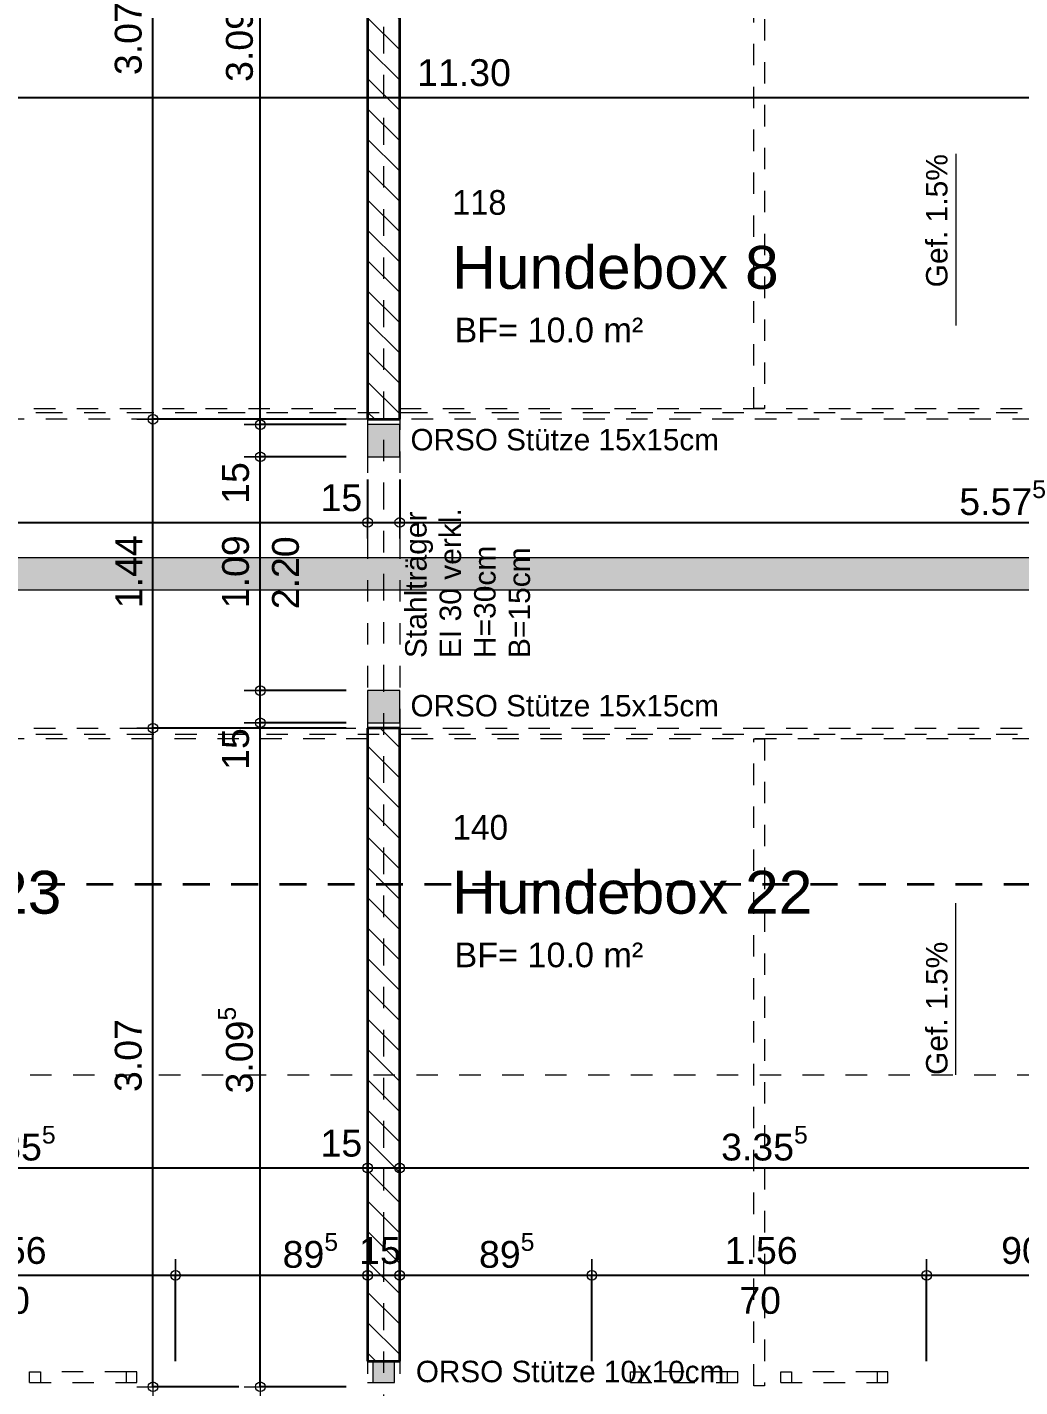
# Model space of a CAD drawing. Header units: metres. Extents: x -117 to -12, y 122 to 163.
# Drawn here: x -56.08 to -51.46, y 135.8 to 142.14 of the extents above; entities that cross this region are included whole.
import ezdxf

# ---------------------------------------------------------------- set-up
doc = ezdxf.new("R2010")
doc.units = ezdxf.units.M
doc.header["$PDMODE"] = 65
for name, pattern in [('AUSGEZOGEN', [0]), ('GETRENNT2_S10', [0.255, 0.125, -0.065, 0, -0.065]), ('PHANTOM2_S8', [0.13, 0.05, -0.04, 0, -0.04]), ('STRICHLINIE_S4', [0.165, 0.125, -0.04]), ('VERDECKT2_S2', [0.09, 0.05, -0.04])]:
    doc.linetypes.add(name, pattern=pattern)
for name, color, linetype, lineweight in [('XR$1$Bauachsen_grob', 7, 'GETRENNT2_S10', 13), ('XR$1$Bauherr', 203, 'VERDECKT2_S2', 13), ('XR$1$Fuellflaeche', 7, 'AUSGEZOGEN', 13), ('XR$1$Hilfskonstruktion', 5, 'VERDECKT2_S2', 13), ('XR$1$Raumbezeichnung', 7, 'AUSGEZOGEN', 18), ('XR$1$Sanitaer_Allgemein_HK', 5, 'VERDECKT2_S2', 25), ('XR$1$Schnittbegrenzung', 7, 'AUSGEZOGEN', 13), ('XR$1$Sekundaetragwerk', 7, 'AUSGEZOGEN', 25), ('XR$1$Stahlstuetze', 7, 'AUSGEZOGEN', 25), ('XR$1$Text_Werkplan_Ausfuehrung', 7, 'AUSGEZOGEN', 25), ('XR$1$Wand_Mauerwerk_nicht_tragend', 7, 'AUSGEZOGEN', 35), ('XR$1$Werkplan-_Ausfuehrungsmasse', 7, 'AUSGEZOGEN', 13)]:
    doc.layers.add(name, color=color, linetype=linetype, lineweight=lineweight)
doc.styles.add('ARIAL', font='ARIAL.TTF')
doc.dimstyles.new('_DIMSTYLE_10', dxfattribs={"dimtxt": 0.125, "dimasz": 0.15, "dimexe": 0, "dimexo": 0, "dimgap": 0.0625, "dimtad": 2, "dimdec": 1, "dimlfac": 100, "dimrnd": 0.5, "dimzin": 4, "dimdsep": 46, "dimtxsty": 'ARIAL', "dimblk1": 'ALL_ML_KREIS', "dimblk2": 'ALL_ML_KREIS', "dimsah": 1, "dimcen": 0, "dimclrd": 256, "dimclre": 256, "dimclrt": 256, "dimadec": 0, "dimazin": 0, "dimtfac": 1, "dimtdec": 0, "dimtix": 1, "dimtmove": 2, "dimatfit": 3, "dimfxl": 0, "dimtvp": 1.2, "dimtzin": 0, "dimlwd": 0, "dimlwe": -1, "dimarcsym": 0})
doc.dimstyles.new('_DIMSTYLE_11', dxfattribs={"dimtxt": 0.125, "dimasz": 0.15, "dimexe": 0, "dimexo": 0, "dimgap": 0.0625, "dimtad": 2, "dimdec": 3, "dimrnd": 0.005, "dimzin": 4, "dimdsep": 46, "dimtxsty": 'ARIAL', "dimblk1": 'ALL_ML_KREIS', "dimblk2": 'ALL_ML_KREIS', "dimsah": 1, "dimcen": 0, "dimclrd": 256, "dimclre": 256, "dimclrt": 256, "dimadec": 0, "dimazin": 0, "dimtfac": 1, "dimtdec": 0, "dimtix": 1, "dimtmove": 2, "dimatfit": 3, "dimfxl": 0, "dimtzin": 0, "dimlwd": 0, "dimlwe": -1, "dimarcsym": 0})
doc.dimstyles.new('_DIMSTYLE_12', dxfattribs={"dimtxt": 0.125, "dimasz": 0.15, "dimexe": 0, "dimexo": 0, "dimgap": 0.0625, "dimtad": 2, "dimrnd": 0.005, "dimzin": 4, "dimdsep": 46, "dimtxsty": 'ARIAL', "dimblk1": 'ALL_ML_KREIS', "dimblk2": 'ALL_ML_KREIS', "dimsah": 1, "dimcen": 0, "dimclrd": 256, "dimclre": 256, "dimclrt": 256, "dimadec": 0, "dimazin": 0, "dimtfac": 1, "dimtdec": 0, "dimtix": 1, "dimtmove": 2, "dimatfit": 3, "dimfxl": 0, "dimtzin": 0, "dimlwd": 0, "dimlwe": -1, "dimarcsym": 0})
doc.dimstyles.new('_DIMSTYLE_14', dxfattribs={"dimtxt": 0.125, "dimasz": 0.15, "dimexe": 0, "dimexo": 0, "dimgap": 0.0625, "dimtad": 2, "dimdec": 1, "dimlfac": 100, "dimrnd": 0.5, "dimzin": 4, "dimdsep": 46, "dimtxsty": 'ARIAL', "dimblk1": 'ALL_ML_KREIS', "dimblk2": 'ALL_ML_KREIS', "dimsah": 1, "dimcen": 0, "dimclrd": 256, "dimclre": 256, "dimclrt": 256, "dimadec": 0, "dimazin": 0, "dimtfac": 1, "dimtdec": 0, "dimtix": 1, "dimtmove": 2, "dimatfit": 3, "dimfxl": 0, "dimtzin": 0, "dimlwd": 0, "dimlwe": -1, "dimarcsym": 0})
pattern_1 = [(135, (0, 0), (-0.14142136, -0.14142136), []), (135, (-0.07071, -0.07071), (-0.14142136, -0.14142136), [])]

# ---------------------------------------------------------------- blocks, each defined once
blk = doc.blocks.new('COMPLEXOBJECT_11')
at = {"layer": 'XR$1$Bauherr'}
for p, q in [((-56.0731, 135.818), (-56.0731, 135.868)), ((-56.0731, 135.868), (-56.0231, 135.868)), ((-56.0731, 135.818), (-55.5731, 135.818)), ((-56.0231, 135.868), (-56.0231, 135.818)), ((-55.6231, 135.868), (-56.0231, 135.868)), ((-55.5731, 135.868), (-55.6231, 135.868)), ((-55.6231, 135.868), (-55.6231, 135.818)), ((-55.5731, 135.818), (-55.5731, 135.868)), ((-53.2731, 135.818), (-53.2731, 135.868)), ((-53.2731, 135.868), (-53.2231, 135.868)), ((-53.2731, 135.818), (-52.7731, 135.818)), ((-53.2231, 135.868), (-53.2231, 135.818)), ((-52.8231, 135.868), (-53.2231, 135.868)), ((-52.7731, 135.868), (-52.8231, 135.868)), ((-52.8231, 135.868), (-52.8231, 135.818)), ((-52.7731, 135.818), (-52.7731, 135.868)), ((-52.5731, 135.818), (-52.5731, 135.868)), ((-52.5731, 135.868), (-52.5231, 135.868)), ((-52.5731, 135.818), (-52.0731, 135.818)), ((-52.5231, 135.868), (-52.5231, 135.818)), ((-52.1231, 135.868), (-52.5231, 135.868)), ((-52.0731, 135.868), (-52.1231, 135.868)), ((-52.1231, 135.868), (-52.1231, 135.818)), ((-52.0731, 135.818), (-52.0731, 135.868))]:
    blk.add_line(p, q, dxfattribs=at)
blk = doc.blocks.new('ALL_ML_KREIS')
at = {"color": 0, "linetype": 'ByBlock', "lineweight": -2}
for p, q in [((0, -0.5), (0, 0.5)), ((-1, 0), (0.5, 0))]:
    blk.add_line(p, q, dxfattribs=at)
blk.add_circle((0, 0), 0.15, dxfattribs=at)
blk = doc.blocks.new('*D183')
at = {"layer": 'DEFPOINTS'}
for p in [(-60.0731, 141.808), (-60.0731, 140.078), (-48.7731, 140.078)]:
    blk.add_point(p, dxfattribs=at)
at = {"layer": 'XR$1$Werkplan-_Ausfuehrungsmasse', "lineweight": -2}
for p, q in [((-60.0731, 141.808), (-60.0731, 141.808)), ((-60.0731, 141.808), (-48.7731, 141.808)), ((-48.7731, 141.808), (-48.7731, 141.808))]:
    blk.add_line(p, q, dxfattribs=at)
at = {"layer": 'XR$1$Werkplan-_Ausfuehrungsmasse', "xscale": 0.15, "yscale": 0.15, "zscale": 0.15, "rotation": 180}
blk.add_blockref('ALL_ML_KREIS', (-60.0731, 141.808), dxfattribs=at)
at = {"layer": 'XR$1$Werkplan-_Ausfuehrungsmasse', "xscale": 0.15, "yscale": 0.15, "zscale": 0.15}
blk.add_blockref('ALL_ML_KREIS', (-48.7731, 141.808), dxfattribs=at)
at = {"layer": 'XR$1$Werkplan-_Ausfuehrungsmasse', "insert": (-54.0487, 141.9228), "char_height": 0.125, "width": 0.625, "attachment_point": 5, "style": 'ARIAL'}
blk.add_mtext('\\A1;{\\A1;{11.30\\H0.082500;\\S^ ;}}', dxfattribs=at)
blk = doc.blocks.new('COMPLEXOBJECT_18')
at = {"layer": 'XR$1$Bauherr'}
for p, q in [((-52.6981, 140.358), (-52.6981, 143.373)), ((-52.6481, 143.373), (-52.6481, 140.358)), ((-57.8531, 140.358), (-54.4981, 140.358)), ((-54.3481, 140.358), (-50.9931, 140.358)), ((-52.6481, 140.358), (-52.6981, 140.358)), ((-54.4981, 140.308), (-57.8531, 140.308)), ((-50.9931, 140.308), (-54.3481, 140.308)), ((-57.8531, 138.868), (-54.4981, 138.868)), ((-54.3481, 138.868), (-50.9931, 138.868)), ((-54.4981, 138.818), (-57.8531, 138.818)), ((-50.9931, 138.818), (-54.3481, 138.818)), ((-52.6981, 138.818), (-52.6481, 138.818)), ((-52.6981, 135.803), (-52.6981, 138.818)), ((-52.6481, 138.818), (-52.6481, 135.803)), ((-52.6481, 135.803), (-52.6981, 135.803))]:
    blk.add_line(p, q, dxfattribs=at)
blk = doc.blocks.new('*D346')
at = {"layer": 'DEFPOINTS'}
for p in [(-54.4981, 138.893), (-54.9981, 135.798), (-54.4981, 135.798)]:
    blk.add_point(p, dxfattribs=at)
at = {"layer": 'XR$1$Werkplan-_Ausfuehrungsmasse', "lineweight": -2}
for p, q in [((-54.5981, 138.893), (-54.9981, 138.893)), ((-54.9981, 135.798), (-54.9981, 138.893)), ((-54.5981, 135.798), (-54.9981, 135.798))]:
    blk.add_line(p, q, dxfattribs=at)
at = {"layer": 'XR$1$Werkplan-_Ausfuehrungsmasse', "xscale": 0.15, "yscale": 0.15, "zscale": 0.15}
for p, rotation in [((-54.9981, 138.893), 90), ((-54.9981, 135.798), 270)]:
    blk.add_blockref('ALL_ML_KREIS', p, dxfattribs=dict(at, rotation=rotation))
at = {"layer": 'XR$1$Werkplan-_Ausfuehrungsmasse', "insert": (-55.1128, 137.3673), "char_height": 0.125, "width": 0.625, "attachment_point": 5, "rotation": 90, "style": 'ARIAL'}
blk.add_mtext('\\A1;{\\A1;{3.09\\H0.082500;\\S5^ ;}}', dxfattribs=at)
blk = doc.blocks.new('*D347')
at = {"layer": 'DEFPOINTS'}
for p in [(-54.4981, 139.043), (-54.9981, 138.893), (-54.4981, 138.893)]:
    blk.add_point(p, dxfattribs=at)
at = {"layer": 'XR$1$Werkplan-_Ausfuehrungsmasse', "lineweight": -2}
for p, q in [((-54.5981, 139.043), (-54.9981, 139.043)), ((-54.9981, 138.893), (-54.9981, 139.043)), ((-54.5981, 138.893), (-54.9981, 138.893))]:
    blk.add_line(p, q, dxfattribs=at)
at = {"layer": 'XR$1$Werkplan-_Ausfuehrungsmasse', "xscale": 0.15, "yscale": 0.15, "zscale": 0.15}
for p, rotation in [((-54.9981, 139.043), 90), ((-54.9981, 138.893), 270)]:
    blk.add_blockref('ALL_ML_KREIS', p, dxfattribs=dict(at, rotation=rotation))
at = {"layer": 'XR$1$Werkplan-_Ausfuehrungsmasse', "insert": (-55.1127, 138.7708), "char_height": 0.125, "width": 0.5, "attachment_point": 5, "rotation": 90, "style": 'ARIAL'}
blk.add_mtext('\\A1;{\\A1;{15\\H0.082500;\\S^ ;}}', dxfattribs=at)
blk = doc.blocks.new('*D348')
at = {"layer": 'DEFPOINTS'}
for p in [(-54.4981, 140.133), (-54.9981, 139.043), (-54.4981, 139.043)]:
    blk.add_point(p, dxfattribs=at)
at = {"layer": 'XR$1$Werkplan-_Ausfuehrungsmasse', "lineweight": -2}
for p, q in [((-54.5981, 140.133), (-54.9981, 140.133)), ((-54.9981, 139.043), (-54.9981, 140.133)), ((-54.5981, 139.043), (-54.9981, 139.043))]:
    blk.add_line(p, q, dxfattribs=at)
at = {"layer": 'XR$1$Werkplan-_Ausfuehrungsmasse', "xscale": 0.15, "yscale": 0.15, "zscale": 0.15}
for p, rotation in [((-54.9981, 140.133), 90), ((-54.9981, 139.043), 270)]:
    blk.add_blockref('ALL_ML_KREIS', p, dxfattribs=dict(at, rotation=rotation))
at = {"layer": 'XR$1$Werkplan-_Ausfuehrungsmasse', "insert": (-55.1127, 139.597), "char_height": 0.125, "width": 0.5, "attachment_point": 5, "rotation": 90, "style": 'ARIAL'}
blk.add_mtext('\\A1;{\\A1;{1.09\\H0.082500;\\S^ ;}}', dxfattribs=at)
at = {"layer": 'XR$1$Werkplan-_Ausfuehrungsmasse', "insert": (-54.9433, 139.4223), "char_height": 0.125, "width": 0.00625, "attachment_point": 1, "rotation": 90, "line_spacing_factor": 0.60241, "style": 'ARIAL'}
blk.add_mtext('\\A1;{2.20\\H0.082500;\\S^ ;}', dxfattribs=at)
blk = doc.blocks.new('*D349')
at = {"layer": 'DEFPOINTS'}
for p in [(-54.4981, 140.283), (-54.9981, 140.133), (-54.4981, 140.133)]:
    blk.add_point(p, dxfattribs=at)
at = {"layer": 'XR$1$Werkplan-_Ausfuehrungsmasse', "lineweight": -2}
for p, q in [((-54.5981, 140.283), (-54.9981, 140.283)), ((-54.9981, 140.133), (-54.9981, 140.283)), ((-54.5981, 140.133), (-54.9981, 140.133))]:
    blk.add_line(p, q, dxfattribs=at)
at = {"layer": 'XR$1$Werkplan-_Ausfuehrungsmasse', "xscale": 0.15, "yscale": 0.15, "zscale": 0.15}
for p, rotation in [((-54.9981, 140.283), 90), ((-54.9981, 140.133), 270)]:
    blk.add_blockref('ALL_ML_KREIS', p, dxfattribs=dict(at, rotation=rotation))
at = {"layer": 'XR$1$Werkplan-_Ausfuehrungsmasse', "insert": (-55.1127, 140.0108), "char_height": 0.125, "width": 0.5, "attachment_point": 5, "rotation": 90, "style": 'ARIAL'}
blk.add_mtext('\\A1;{\\A1;{15\\H0.082500;\\S^ ;}}', dxfattribs=at)
blk = doc.blocks.new('*D350')
at = {"layer": 'DEFPOINTS'}
for p in [(-54.4981, 143.378), (-54.9981, 140.283), (-54.4981, 140.283)]:
    blk.add_point(p, dxfattribs=at)
at = {"layer": 'XR$1$Werkplan-_Ausfuehrungsmasse', "lineweight": -2}
for p, q in [((-54.5981, 143.378), (-54.9981, 143.378)), ((-54.9981, 140.283), (-54.9981, 143.378)), ((-54.5981, 140.283), (-54.9981, 140.283))]:
    blk.add_line(p, q, dxfattribs=at)
at = {"layer": 'XR$1$Werkplan-_Ausfuehrungsmasse', "xscale": 0.15, "yscale": 0.15, "zscale": 0.15}
for p, rotation in [((-54.9981, 143.378), 90), ((-54.9981, 140.283), 270)]:
    blk.add_blockref('ALL_ML_KREIS', p, dxfattribs=dict(at, rotation=rotation))
at = {"layer": 'XR$1$Werkplan-_Ausfuehrungsmasse', "insert": (-55.1128, 142.0823), "char_height": 0.125, "width": 0.625, "attachment_point": 5, "rotation": 90, "style": 'ARIAL'}
blk.add_mtext('\\A1;{\\A1;{3.09\\H0.082500;\\S5^ ;}}', dxfattribs=at)
blk = doc.blocks.new('*D351')
at = {"layer": 'DEFPOINTS'}
for p in [(-54.4981, 138.868), (-55.4981, 135.798), (-54.4981, 135.798)]:
    blk.add_point(p, dxfattribs=at)
at = {"layer": 'XR$1$Werkplan-_Ausfuehrungsmasse', "lineweight": -2}
for p, q in [((-54.5981, 138.868), (-55.4981, 138.868)), ((-55.4981, 135.798), (-55.4981, 138.868)), ((-55.0981, 135.798), (-55.4981, 135.798))]:
    blk.add_line(p, q, dxfattribs=at)
at = {"layer": 'XR$1$Werkplan-_Ausfuehrungsmasse', "xscale": 0.15, "yscale": 0.15, "zscale": 0.15}
for p, rotation in [((-55.4981, 138.868), 90), ((-55.4981, 135.798), 270)]:
    blk.add_blockref('ALL_ML_KREIS', p, dxfattribs=dict(at, rotation=rotation))
at = {"layer": 'XR$1$Werkplan-_Ausfuehrungsmasse', "insert": (-55.6128, 137.3421), "char_height": 0.125, "width": 0.5, "attachment_point": 5, "rotation": 90, "style": 'ARIAL'}
blk.add_mtext('\\A1;{\\A1;{3.07\\H0.082500;\\S^ ;}}', dxfattribs=at)
blk = doc.blocks.new('*D352')
at = {"layer": 'DEFPOINTS'}
for p in [(-54.4981, 140.308), (-55.4981, 138.868), (-54.4981, 138.868)]:
    blk.add_point(p, dxfattribs=at)
at = {"layer": 'XR$1$Werkplan-_Ausfuehrungsmasse', "lineweight": -2}
for p, q in [((-54.5981, 140.308), (-55.4981, 140.308)), ((-55.4981, 138.868), (-55.4981, 140.308)), ((-54.5981, 138.868), (-55.4981, 138.868))]:
    blk.add_line(p, q, dxfattribs=at)
at = {"layer": 'XR$1$Werkplan-_Ausfuehrungsmasse', "xscale": 0.15, "yscale": 0.15, "zscale": 0.15}
for p, rotation in [((-55.4981, 140.308), 90), ((-55.4981, 138.868), 270)]:
    blk.add_blockref('ALL_ML_KREIS', p, dxfattribs=dict(at, rotation=rotation))
at = {"layer": 'XR$1$Werkplan-_Ausfuehrungsmasse', "insert": (-55.6106, 139.5973), "char_height": 0.125, "width": 0.5, "attachment_point": 5, "rotation": 90, "style": 'ARIAL'}
blk.add_mtext('\\A1;{\\A1;{1.44\\H0.082500;\\S^ ;}}', dxfattribs=at)
blk = doc.blocks.new('*D353')
at = {"layer": 'DEFPOINTS'}
for p in [(-54.4981, 143.378), (-55.4981, 140.308), (-54.4981, 140.308)]:
    blk.add_point(p, dxfattribs=at)
at = {"layer": 'XR$1$Werkplan-_Ausfuehrungsmasse', "lineweight": -2}
for p, q in [((-55.0981, 143.378), (-55.4981, 143.378)), ((-55.4981, 140.308), (-55.4981, 143.378)), ((-54.5981, 140.308), (-55.4981, 140.308))]:
    blk.add_line(p, q, dxfattribs=at)
at = {"layer": 'XR$1$Werkplan-_Ausfuehrungsmasse', "xscale": 0.15, "yscale": 0.15, "zscale": 0.15}
for p, rotation in [((-55.4981, 143.378), 90), ((-55.4981, 140.308), 270)]:
    blk.add_blockref('ALL_ML_KREIS', p, dxfattribs=dict(at, rotation=rotation))
at = {"layer": 'XR$1$Werkplan-_Ausfuehrungsmasse', "insert": (-55.6128, 142.0821), "char_height": 0.125, "width": 0.5, "attachment_point": 5, "rotation": 90, "style": 'ARIAL'}
blk.add_mtext('\\A1;{\\A1;{3.07\\H0.082500;\\S^ ;}}', dxfattribs=at)
blk = doc.blocks.new('*D430')
at = {"layer": 'DEFPOINTS'}
for p in [(-57.8531, 136.818), (-57.8531, 135.798), (-54.4981, 135.798)]:
    blk.add_point(p, dxfattribs=at)
at = {"layer": 'XR$1$Werkplan-_Ausfuehrungsmasse', "lineweight": -2}
for p, q in [((-57.8531, 136.818), (-57.8531, 136.818)), ((-57.8531, 136.818), (-54.4981, 136.818)), ((-54.4981, 136.818), (-54.4981, 136.818))]:
    blk.add_line(p, q, dxfattribs=at)
at = {"layer": 'XR$1$Werkplan-_Ausfuehrungsmasse', "xscale": 0.15, "yscale": 0.15, "zscale": 0.15, "rotation": 180}
blk.add_blockref('ALL_ML_KREIS', (-57.8531, 136.818), dxfattribs=at)
at = {"layer": 'XR$1$Werkplan-_Ausfuehrungsmasse', "xscale": 0.15, "yscale": 0.15, "zscale": 0.15}
blk.add_blockref('ALL_ML_KREIS', (-54.4981, 136.818), dxfattribs=at)
at = {"layer": 'XR$1$Werkplan-_Ausfuehrungsmasse', "insert": (-56.1538, 136.9328), "char_height": 0.125, "width": 0.625, "attachment_point": 5, "style": 'ARIAL'}
blk.add_mtext('\\A1;{\\A1;{3.35\\H0.082500;\\S5^ ;}}', dxfattribs=at)
blk = doc.blocks.new('*D431')
at = {"layer": 'DEFPOINTS'}
for p in [(-54.4981, 136.818), (-54.4981, 135.798), (-54.3481, 135.798)]:
    blk.add_point(p, dxfattribs=at)
at = {"layer": 'XR$1$Werkplan-_Ausfuehrungsmasse', "lineweight": -2}
for p, q in [((-54.4981, 136.818), (-54.4981, 136.818)), ((-54.4981, 136.818), (-54.3481, 136.818)), ((-54.3481, 136.818), (-54.3481, 136.818))]:
    blk.add_line(p, q, dxfattribs=at)
at = {"layer": 'XR$1$Werkplan-_Ausfuehrungsmasse', "xscale": 0.15, "yscale": 0.15, "zscale": 0.15, "rotation": 180}
blk.add_blockref('ALL_ML_KREIS', (-54.4981, 136.818), dxfattribs=at)
at = {"layer": 'XR$1$Werkplan-_Ausfuehrungsmasse', "xscale": 0.15, "yscale": 0.15, "zscale": 0.15}
blk.add_blockref('ALL_ML_KREIS', (-54.3481, 136.818), dxfattribs=at)
at = {"layer": 'XR$1$Werkplan-_Ausfuehrungsmasse', "insert": (-54.6204, 136.9327), "char_height": 0.125, "width": 0.5, "attachment_point": 5, "style": 'ARIAL'}
blk.add_mtext('\\A1;{\\A1;{15\\H0.082500;\\S^ ;}}', dxfattribs=at)
blk = doc.blocks.new('*D432')
at = {"layer": 'DEFPOINTS'}
for p in [(-54.3481, 136.818), (-54.3481, 135.798), (-50.9931, 135.798)]:
    blk.add_point(p, dxfattribs=at)
at = {"layer": 'XR$1$Werkplan-_Ausfuehrungsmasse', "lineweight": -2}
for p, q in [((-54.3481, 136.818), (-54.3481, 136.818)), ((-54.3481, 136.818), (-50.9931, 136.818)), ((-50.9931, 136.818), (-50.9931, 136.818))]:
    blk.add_line(p, q, dxfattribs=at)
at = {"layer": 'XR$1$Werkplan-_Ausfuehrungsmasse', "xscale": 0.15, "yscale": 0.15, "zscale": 0.15, "rotation": 180}
blk.add_blockref('ALL_ML_KREIS', (-54.3481, 136.818), dxfattribs=at)
at = {"layer": 'XR$1$Werkplan-_Ausfuehrungsmasse', "xscale": 0.15, "yscale": 0.15, "zscale": 0.15}
blk.add_blockref('ALL_ML_KREIS', (-50.9931, 136.818), dxfattribs=at)
at = {"layer": 'XR$1$Werkplan-_Ausfuehrungsmasse', "insert": (-52.6488, 136.9328), "char_height": 0.125, "width": 0.625, "attachment_point": 5, "style": 'ARIAL'}
blk.add_mtext('\\A1;{\\A1;{3.35\\H0.082500;\\S5^ ;}}', dxfattribs=at)
blk = doc.blocks.new('*D480')
at = {"layer": 'DEFPOINTS'}
for p in [(-56.9531, 136.318), (-56.9531, 135.798), (-55.3931, 135.798)]:
    blk.add_point(p, dxfattribs=at)
at = {"layer": 'XR$1$Werkplan-_Ausfuehrungsmasse', "lineweight": -2}
for p, q in [((-56.9531, 135.918), (-56.9531, 136.318)), ((-56.9531, 136.318), (-55.3931, 136.318)), ((-55.3931, 135.918), (-55.3931, 136.318))]:
    blk.add_line(p, q, dxfattribs=at)
at = {"layer": 'XR$1$Werkplan-_Ausfuehrungsmasse', "xscale": 0.15, "yscale": 0.15, "zscale": 0.15, "rotation": 180}
blk.add_blockref('ALL_ML_KREIS', (-56.9531, 136.318), dxfattribs=at)
at = {"layer": 'XR$1$Werkplan-_Ausfuehrungsmasse', "xscale": 0.15, "yscale": 0.15, "zscale": 0.15}
blk.add_blockref('ALL_ML_KREIS', (-55.3931, 136.318), dxfattribs=at)
at = {"layer": 'XR$1$Werkplan-_Ausfuehrungsmasse', "insert": (-56.164, 136.4327), "char_height": 0.125, "width": 0.5, "attachment_point": 5, "style": 'ARIAL'}
blk.add_mtext('\\A1;{\\A1;{1.56\\H0.082500;\\S^ ;}}', dxfattribs=at)
at = {"layer": 'XR$1$Werkplan-_Ausfuehrungsmasse', "insert": (-56.2661, 136.2633), "char_height": 0.125, "width": 0.00625, "attachment_point": 1, "line_spacing_factor": 0.60241, "style": 'ARIAL'}
blk.add_mtext('\\A1;{70\\H0.082500;\\S^ ;}', dxfattribs=at)
blk = doc.blocks.new('*D481')
at = {"layer": 'DEFPOINTS'}
for p in [(-55.3931, 136.318), (-55.3931, 135.798), (-54.4981, 135.798)]:
    blk.add_point(p, dxfattribs=at)
at = {"layer": 'XR$1$Werkplan-_Ausfuehrungsmasse', "lineweight": -2}
for p, q in [((-55.3931, 135.918), (-55.3931, 136.318)), ((-55.3931, 136.318), (-54.4981, 136.318)), ((-54.4981, 136.318), (-54.4981, 136.318))]:
    blk.add_line(p, q, dxfattribs=at)
at = {"layer": 'XR$1$Werkplan-_Ausfuehrungsmasse', "xscale": 0.15, "yscale": 0.15, "zscale": 0.15, "rotation": 180}
blk.add_blockref('ALL_ML_KREIS', (-55.3931, 136.318), dxfattribs=at)
at = {"layer": 'XR$1$Werkplan-_Ausfuehrungsmasse', "xscale": 0.15, "yscale": 0.15, "zscale": 0.15}
blk.add_blockref('ALL_ML_KREIS', (-54.4981, 136.318), dxfattribs=at)
at = {"layer": 'XR$1$Werkplan-_Ausfuehrungsmasse', "insert": (-54.7648, 136.4327), "char_height": 0.125, "width": 0.5, "attachment_point": 5, "style": 'ARIAL'}
blk.add_mtext('\\A1;{\\A1;{89\\H0.082500;\\S5^ ;}}', dxfattribs=at)
blk = doc.blocks.new('*D482')
at = {"layer": 'DEFPOINTS'}
for p in [(-54.4981, 136.318), (-54.4981, 135.798), (-54.3481, 135.798)]:
    blk.add_point(p, dxfattribs=at)
at = {"layer": 'XR$1$Werkplan-_Ausfuehrungsmasse', "lineweight": -2}
for p, q in [((-54.4981, 136.318), (-54.4981, 136.318)), ((-54.4981, 136.318), (-54.3481, 136.318)), ((-54.3481, 136.318), (-54.3481, 136.318))]:
    blk.add_line(p, q, dxfattribs=at)
at = {"layer": 'XR$1$Werkplan-_Ausfuehrungsmasse', "xscale": 0.15, "yscale": 0.15, "zscale": 0.15, "rotation": 180}
blk.add_blockref('ALL_ML_KREIS', (-54.4981, 136.318), dxfattribs=at)
at = {"layer": 'XR$1$Werkplan-_Ausfuehrungsmasse', "xscale": 0.15, "yscale": 0.15, "zscale": 0.15}
blk.add_blockref('ALL_ML_KREIS', (-54.3481, 136.318), dxfattribs=at)
at = {"layer": 'XR$1$Werkplan-_Ausfuehrungsmasse', "insert": (-54.4404, 136.4327), "char_height": 0.125, "width": 0.5, "attachment_point": 5, "style": 'ARIAL'}
blk.add_mtext('\\A1;{\\A1;{15\\H0.082500;\\S^ ;}}', dxfattribs=at)
blk = doc.blocks.new('*D483')
at = {"layer": 'DEFPOINTS'}
for p in [(-54.3481, 136.318), (-54.3481, 135.798), (-53.4531, 135.798)]:
    blk.add_point(p, dxfattribs=at)
at = {"layer": 'XR$1$Werkplan-_Ausfuehrungsmasse', "lineweight": -2}
for p, q in [((-54.3481, 136.318), (-54.3481, 136.318)), ((-54.3481, 136.318), (-53.4531, 136.318)), ((-53.4531, 135.918), (-53.4531, 136.318))]:
    blk.add_line(p, q, dxfattribs=at)
at = {"layer": 'XR$1$Werkplan-_Ausfuehrungsmasse', "xscale": 0.15, "yscale": 0.15, "zscale": 0.15, "rotation": 180}
blk.add_blockref('ALL_ML_KREIS', (-54.3481, 136.318), dxfattribs=at)
at = {"layer": 'XR$1$Werkplan-_Ausfuehrungsmasse', "xscale": 0.15, "yscale": 0.15, "zscale": 0.15}
blk.add_blockref('ALL_ML_KREIS', (-53.4531, 136.318), dxfattribs=at)
at = {"layer": 'XR$1$Werkplan-_Ausfuehrungsmasse', "insert": (-53.8498, 136.4327), "char_height": 0.125, "width": 0.5, "attachment_point": 5, "style": 'ARIAL'}
blk.add_mtext('\\A1;{\\A1;{89\\H0.082500;\\S5^ ;}}', dxfattribs=at)
blk = doc.blocks.new('*D484')
at = {"layer": 'DEFPOINTS'}
for p in [(-53.4531, 136.318), (-53.4531, 135.798), (-51.8931, 135.798)]:
    blk.add_point(p, dxfattribs=at)
at = {"layer": 'XR$1$Werkplan-_Ausfuehrungsmasse', "lineweight": -2}
for p, q in [((-53.4531, 135.918), (-53.4531, 136.318)), ((-53.4531, 136.318), (-51.8931, 136.318)), ((-51.8931, 135.918), (-51.8931, 136.318))]:
    blk.add_line(p, q, dxfattribs=at)
at = {"layer": 'XR$1$Werkplan-_Ausfuehrungsmasse', "xscale": 0.15, "yscale": 0.15, "zscale": 0.15, "rotation": 180}
blk.add_blockref('ALL_ML_KREIS', (-53.4531, 136.318), dxfattribs=at)
at = {"layer": 'XR$1$Werkplan-_Ausfuehrungsmasse', "xscale": 0.15, "yscale": 0.15, "zscale": 0.15}
blk.add_blockref('ALL_ML_KREIS', (-51.8931, 136.318), dxfattribs=at)
at = {"layer": 'XR$1$Werkplan-_Ausfuehrungsmasse', "insert": (-52.664, 136.4327), "char_height": 0.125, "width": 0.5, "attachment_point": 5, "style": 'ARIAL'}
blk.add_mtext('\\A1;{\\A1;{1.56\\H0.082500;\\S^ ;}}', dxfattribs=at)
at = {"layer": 'XR$1$Werkplan-_Ausfuehrungsmasse', "insert": (-52.7661, 136.2633), "char_height": 0.125, "width": 0.00625, "attachment_point": 1, "line_spacing_factor": 0.60241, "style": 'ARIAL'}
blk.add_mtext('\\A1;{70\\H0.082500;\\S^ ;}', dxfattribs=at)
blk = doc.blocks.new('*D485')
at = {"layer": 'DEFPOINTS'}
for p in [(-51.8931, 136.318), (-51.8931, 135.798), (-50.9931, 135.798)]:
    blk.add_point(p, dxfattribs=at)
at = {"layer": 'XR$1$Werkplan-_Ausfuehrungsmasse', "lineweight": -2}
for p, q in [((-51.8931, 135.918), (-51.8931, 136.318)), ((-51.8931, 136.318), (-50.9931, 136.318)), ((-50.9931, 136.318), (-50.9931, 136.318))]:
    blk.add_line(p, q, dxfattribs=at)
at = {"layer": 'XR$1$Werkplan-_Ausfuehrungsmasse', "xscale": 0.15, "yscale": 0.15, "zscale": 0.15, "rotation": 180}
blk.add_blockref('ALL_ML_KREIS', (-51.8931, 136.318), dxfattribs=at)
at = {"layer": 'XR$1$Werkplan-_Ausfuehrungsmasse', "xscale": 0.15, "yscale": 0.15, "zscale": 0.15}
blk.add_blockref('ALL_ML_KREIS', (-50.9931, 136.318), dxfattribs=at)
at = {"layer": 'XR$1$Werkplan-_Ausfuehrungsmasse', "insert": (-51.4486, 136.4327), "char_height": 0.125, "width": 0.5, "attachment_point": 5, "style": 'ARIAL'}
blk.add_mtext('\\A1;{\\A1;{90\\H0.082500;\\S^ ;}}', dxfattribs=at)
blk = doc.blocks.new('COMPLEXOBJECT_20')
at = {"layer": 'XR$1$Bauachsen_grob', "color": 8}
for p, q in [((-54.4231, 126.7126), (-54.4231, 153.848)), ((-14.2693, 140.338), (-86.2481, 140.338)), ((-14.2693, 138.838), (-86.2481, 138.838))]:
    blk.add_line(p, q, dxfattribs=at)
blk = doc.blocks.new('COMPLEXOBJECT_46')
at = {"layer": 'XR$1$Schnittbegrenzung', "color": 12, "linetype": 'STRICHLINIE_S4', "lineweight": 35}
blk.add_line((-28.9085, 138.1391), (-88.2023, 138.1391), dxfattribs=at)
blk = doc.blocks.new('*D939')
at = {"layer": 'DEFPOINTS'}
for p in [(-54.4981, 140.308), (-60.0731, 140.078), (-60.0731, 139.8269)]:
    blk.add_point(p, dxfattribs=at)
at = {"layer": 'XR$1$Werkplan-_Ausfuehrungsmasse', "lineweight": -2}
for p, q in [((-60.0731, 140.0269), (-60.0731, 139.8269)), ((-54.4981, 140.0269), (-54.4981, 139.8269)), ((-60.0731, 139.8269), (-54.4981, 139.8269))]:
    blk.add_line(p, q, dxfattribs=at)
at = {"layer": 'XR$1$Werkplan-_Ausfuehrungsmasse', "xscale": 0.15, "yscale": 0.15, "zscale": 0.15, "rotation": 180}
blk.add_blockref('ALL_ML_KREIS', (-60.0731, 139.8269), dxfattribs=at)
at = {"layer": 'XR$1$Werkplan-_Ausfuehrungsmasse', "xscale": 0.15, "yscale": 0.15, "zscale": 0.15}
blk.add_blockref('ALL_ML_KREIS', (-54.4981, 139.8269), dxfattribs=at)
at = {"layer": 'XR$1$Werkplan-_Ausfuehrungsmasse', "insert": (-57.2638, 139.9415), "char_height": 0.125, "width": 0.625, "attachment_point": 5, "style": 'ARIAL'}
blk.add_mtext('\\A1;{\\A1;{5.57\\H0.082500;\\S5^ ;}}', dxfattribs=at)
blk = doc.blocks.new('*D940')
at = {"layer": 'DEFPOINTS'}
for p in [(-54.4981, 140.308), (-54.3481, 140.308), (-54.4981, 139.8269)]:
    blk.add_point(p, dxfattribs=at)
at = {"layer": 'XR$1$Werkplan-_Ausfuehrungsmasse', "lineweight": -2}
for p, q in [((-54.4981, 140.0269), (-54.4981, 139.8269)), ((-54.3481, 140.0269), (-54.3481, 139.8269)), ((-54.4981, 139.8269), (-54.3481, 139.8269))]:
    blk.add_line(p, q, dxfattribs=at)
at = {"layer": 'XR$1$Werkplan-_Ausfuehrungsmasse', "xscale": 0.15, "yscale": 0.15, "zscale": 0.15, "rotation": 180}
blk.add_blockref('ALL_ML_KREIS', (-54.4981, 139.8269), dxfattribs=at)
at = {"layer": 'XR$1$Werkplan-_Ausfuehrungsmasse', "xscale": 0.15, "yscale": 0.15, "zscale": 0.15}
blk.add_blockref('ALL_ML_KREIS', (-54.3481, 139.8269), dxfattribs=at)
at = {"layer": 'XR$1$Werkplan-_Ausfuehrungsmasse', "insert": (-54.6204, 139.9415), "char_height": 0.125, "width": 0.5, "attachment_point": 5, "style": 'ARIAL'}
blk.add_mtext('\\A1;{\\A1;{15\\H0.082500;\\S^ ;}}', dxfattribs=at)
blk = doc.blocks.new('*D941')
at = {"layer": 'DEFPOINTS'}
for p in [(-54.3481, 140.308), (-48.7731, 140.078), (-54.3481, 139.8269)]:
    blk.add_point(p, dxfattribs=at)
at = {"layer": 'XR$1$Werkplan-_Ausfuehrungsmasse', "lineweight": -2}
for p, q in [((-54.3481, 140.0269), (-54.3481, 139.8269)), ((-48.7731, 140.0269), (-48.7731, 139.8269)), ((-54.3481, 139.8269), (-48.7731, 139.8269))]:
    blk.add_line(p, q, dxfattribs=at)
at = {"layer": 'XR$1$Werkplan-_Ausfuehrungsmasse', "xscale": 0.15, "yscale": 0.15, "zscale": 0.15, "rotation": 180}
blk.add_blockref('ALL_ML_KREIS', (-54.3481, 139.8269), dxfattribs=at)
at = {"layer": 'XR$1$Werkplan-_Ausfuehrungsmasse', "xscale": 0.15, "yscale": 0.15, "zscale": 0.15}
blk.add_blockref('ALL_ML_KREIS', (-48.7731, 139.8269), dxfattribs=at)
at = {"layer": 'XR$1$Werkplan-_Ausfuehrungsmasse', "insert": (-51.5388, 139.9415), "char_height": 0.125, "width": 0.625, "attachment_point": 5, "style": 'ARIAL'}
blk.add_mtext('\\A1;{\\A1;{5.57\\H0.082500;\\S5^ ;}}', dxfattribs=at)

msp = doc.modelspace()

# ---------------------------------------------------------------- hatches: boundary and pattern name
at = {"layer": 'XR$1$Fuellflaeche', "linetype": 'AUSGEZOGEN', "lineweight": 200}
msp.add_hatch(color=255, dxfattribs=at).paths.add_polyline_path([(-72.5831, 139.663), (-72.5831, 139.513), (-31.4681, 139.513), (-31.4681, 139.663)])
at = {"layer": 'XR$1$Stahlstuetze', "linetype": 'AUSGEZOGEN', "lineweight": 13}
for points in [[(-54.4981, 140.133), (-54.3481, 140.133), (-54.3481, 140.283), (-54.4981, 140.283)], [(-54.3481, 139.043), (-54.4981, 139.043), (-54.4981, 138.893), (-54.3481, 138.893)], [(-54.3731, 135.918), (-54.4731, 135.918), (-54.4731, 135.818), (-54.3731, 135.818)]]:
    msp.add_hatch(color=7, dxfattribs=at).paths.add_polyline_path(points)
at = {"layer": 'XR$1$Wand_Mauerwerk_nicht_tragend', "lineweight": 13}
h = msp.add_hatch(dxfattribs=at)
h.set_pattern_fill('SCHRAFFUR_2', color=256, scale=0.05, style=0, pattern_type=2)
h.set_pattern_definition(pattern_1)
h.paths.add_polyline_path([(-54.4981, 143.258), (-54.4981, 140.308), (-54.3481, 140.308), (-54.3481, 143.258)], flags=0)
h = msp.add_hatch(dxfattribs=at)
h.set_pattern_fill('SCHRAFFUR_2', color=256, scale=0.05, style=0, pattern_type=2)
h.set_pattern_definition(pattern_1)
h.paths.add_polyline_path([(-54.4981, 138.868), (-54.4981, 135.918), (-54.3481, 135.918), (-54.3481, 138.868)], flags=0)

# ---------------------------------------------------------------- linework, layer by layer
at = {"layer": 'XR$1$Hilfskonstruktion'}
msp.add_line((-63.4707, 137.2516), (-48.1762, 137.2516), dxfattribs=at)
at = {"layer": 'XR$1$Sanitaer_Allgemein_HK', "color": 7, "linetype": 'AUSGEZOGEN', "lineweight": 13}
for p, q in [((-72.5831, 139.663), (-31.4681, 139.663)), ((-72.5831, 139.513), (-31.4681, 139.513))]:
    msp.add_line(p, q, dxfattribs=at)
at = {"layer": 'XR$1$Sekundaetragwerk', "color": 7, "linetype": 'PHANTOM2_S8', "lineweight": 13}
for p, q in [((-54.4981, 143.358), (-54.4981, 135.818)), ((-54.3481, 143.358), (-54.3481, 135.818)), ((-54.4981, 135.818), (-54.3481, 135.818))]:
    msp.add_line(p, q, dxfattribs=at)
at = {"layer": 'XR$1$Stahlstuetze', "color": 7, "linetype": 'AUSGEZOGEN', "lineweight": 13}
for p, q in [((-54.3481, 140.283), (-54.4981, 140.283)), ((-54.4981, 140.283), (-54.4981, 140.133)), ((-54.3481, 140.133), (-54.3481, 140.283)), ((-54.4981, 140.133), (-54.3481, 140.133)), ((-54.3481, 139.043), (-54.4981, 139.043)), ((-54.4981, 139.043), (-54.4981, 138.893)), ((-54.3481, 138.893), (-54.3481, 139.043)), ((-54.4981, 138.893), (-54.3481, 138.893)), ((-54.3731, 135.918), (-54.4731, 135.918)), ((-54.4731, 135.918), (-54.4731, 135.818)), ((-54.3731, 135.818), (-54.3731, 135.918)), ((-54.4731, 135.818), (-54.3731, 135.818))]:
    msp.add_line(p, q, dxfattribs=at)
at = {"layer": 'XR$1$Text_Werkplan_Ausfuehrung', "color": 7, "linetype": 'AUSGEZOGEN', "lineweight": 13}
for p, q in [((-51.7576, 141.5445), (-51.7576, 140.7445)), ((-51.7576, 137.2516), (-51.7576, 138.0516))]:
    msp.add_line(p, q, dxfattribs=at)
at = {"layer": 'XR$1$Wand_Mauerwerk_nicht_tragend'}
for p, q in [((-54.4981, 143.258), (-54.4981, 140.358)), ((-54.3481, 140.358), (-54.3481, 143.258)), ((-54.4981, 140.358), (-54.4981, 140.308)), ((-54.3481, 140.308), (-54.3481, 140.358)), ((-54.4981, 140.308), (-54.3481, 140.308)), ((-54.4981, 138.868), (-54.4981, 138.818)), ((-54.3481, 138.868), (-54.4981, 138.868)), ((-54.3481, 138.818), (-54.3481, 138.868)), ((-54.4981, 138.818), (-54.4981, 135.918)), ((-54.3481, 135.918), (-54.3481, 138.818)), ((-54.4981, 135.918), (-54.4731, 135.918)), ((-54.4731, 135.918), (-54.3731, 135.918)), ((-54.3731, 135.918), (-54.3481, 135.918))]:
    msp.add_line(p, q, dxfattribs=at)

# ---------------------------------------------------------------- block references
at = {"layer": 'XR$1$Bauachsen_grob', "color": 8, "linetype": 'AUSGEZOGEN', "lineweight": 13}
msp.add_blockref('COMPLEXOBJECT_20', (0, 0), dxfattribs=at)
at = {"layer": 'XR$1$Bauherr'}
for name in ['COMPLEXOBJECT_18', 'COMPLEXOBJECT_11']:
    msp.add_blockref(name, (0, 0), dxfattribs=at)
at = {"layer": 'XR$1$Schnittbegrenzung', "color": 12, "linetype": 'STRICHLINIE_S4', "lineweight": 35}
msp.add_blockref('COMPLEXOBJECT_46', (0, 0), dxfattribs=at)

# ---------------------------------------------------------------- texts
at = {"layer": 'XR$1$Raumbezeichnung', "style": 'ARIAL'}
for s, insert, char_height, width, attachment_point in [('\\W0.94;118', (-54.1031, 141.2594), 0.115, 0.324365, 7), ('\\W1.01;Hundebox\\~8', (-54.1039, 140.9131), 0.2, 1.617228, 7), ('\\W0.99;BF=\\~10.0\\~m²', (-54.0929, 140.7815), 0.115, 0.946262, 1), ('\\W0.97;140', (-54.1031, 138.3467), 0.115, 0.326087, 7), ('\\W1.01;Hundebox\\~23', (-57.604, 138.0004), 0.2, 1.773931, 7), ('\\W1.01;Hundebox\\~22', (-54.1039, 138.0004), 0.2, 1.773931, 7), ('\\W0.99;BF=\\~10.0\\~m²', (-54.0931, 137.8688), 0.115, 0.946262, 1)]:
    msp.add_mtext(s, dxfattribs=dict(at, insert=insert, char_height=char_height, width=width, attachment_point=attachment_point))
at = {"layer": 'XR$1$Text_Werkplan_Ausfuehrung', "color": 7, "linetype": 'AUSGEZOGEN', "lineweight": 13, "char_height": 0.1, "width": 0.671013, "attachment_point": 7, "rotation": 90, "style": 'ARIAL'}
for insert in [(-51.7943, 140.9228), (-51.7943, 137.2516)]:
    msp.add_mtext('{\\fArial|i0|b0;\\H0.100000;\\W1.000000;\\C7;Gef. 1.5%}\\P', dxfattribs=dict(at, insert=insert))
at = {"layer": 'XR$1$Text_Werkplan_Ausfuehrung', "color": 7, "linetype": 'AUSGEZOGEN', "lineweight": 13, "char_height": 0.1, "width": 1.504571, "attachment_point": 7, "style": 'ARIAL'}
for s, insert in [('\\W0.99;ORSO\\~Stütze\\~15x15cm', (-54.2981, 140.1614)), ('\\W0.99;ORSO\\~Stütze\\~15x15cm', (-54.2981, 138.9214)), ('\\W0.99;ORSO\\~Stütze\\~10x10cm', (-54.2731, 135.818))]:
    msp.add_mtext(s, dxfattribs=dict(at, insert=insert))
at = {"layer": 'XR$1$Text_Werkplan_Ausfuehrung', "color": 7, "linetype": 'AUSGEZOGEN', "lineweight": 13, "insert": (-54.3231, 139.1947), "char_height": 0.1, "width": 0.775138, "attachment_point": 1, "rotation": 90, "line_spacing_factor": 0.963855, "style": 'ARIAL'}
msp.add_mtext('{\\fArial|i0|b0;\\H0.100000;\\W1.000000;\\C7;Stahlträger }\\P{\\fArial|i0|b0;\\H0.100000;\\W1.000000;\\C7;EI 30 verkl.}\\P{\\fArial|i0|b0;\\H0.100000;\\W1.000000;\\C7;H=30cm}\\P{\\fArial|i0|b0;\\H0.100000;\\W1.000000;\\C7;B=15cm}\\P', dxfattribs=at)

# ---------------------------------------------------------------- dimensions: what is measured, and where the dimension line sits
at = {"layer": 'XR$1$Werkplan-_Ausfuehrungsmasse'}
for base, p1, p2, dimstyle, picture, middle in [((-55.4981, 143.378), (-54.5981, 140.308), (-55.0981, 143.378), '_DIMSTYLE_12', '*D353', (-55.6128, 142.0821)), ((-54.9981, 143.378), (-54.5981, 140.283), (-54.5981, 143.378), '_DIMSTYLE_11', '*D350', (-55.1128, 142.0823)), ((-55.4981, 140.308), (-54.5981, 138.868), (-54.5981, 140.308), '_DIMSTYLE_12', '*D352', (-55.6106, 139.5973)), ((-54.9981, 140.283), (-54.5981, 140.133), (-54.5981, 140.283), '_DIMSTYLE_10', '*D349', (-55.1127, 140.0108)), ((-54.9981, 139.043), (-54.5981, 138.893), (-54.5981, 139.043), '_DIMSTYLE_10', '*D347', (-55.1127, 138.7708)), ((-55.4981, 138.868), (-55.0981, 135.798), (-54.5981, 138.868), '_DIMSTYLE_12', '*D351', (-55.6128, 137.3421)), ((-54.9981, 138.893), (-54.5981, 135.798), (-54.5981, 138.893), '_DIMSTYLE_11', '*D346', (-55.1128, 137.3673))]:
    dim = msp.add_linear_dim(base=base, p1=p1, p2=p2, angle=90, dimstyle=dimstyle, override={"dimpost": '<>', "dimclrd": 256, "dimclre": 256, "dimclrt": 256, "dimlwd": 0, "dimlwe": 65535}, dxfattribs=at)
    dim.commit()
    dim.dimension.update_dxf_attribs({"geometry": picture, "text_midpoint": middle, "dimtype": 160})
for base, p1, p2, dimstyle, picture, middle in [((-48.7731, 141.808), (-60.0731, 141.808), (-48.7731, 141.808), '_DIMSTYLE_12', '*D183', (-54.0487, 141.9228)), ((-54.4981, 139.8269), (-60.0731, 140.0269), (-54.4981, 140.0269), '_DIMSTYLE_11', '*D939', (-57.2638, 139.9415)), ((-54.3481, 139.8269), (-54.4981, 140.0269), (-54.3481, 140.0269), '_DIMSTYLE_10', '*D940', (-54.6204, 139.9415)), ((-48.7731, 139.8269), (-54.3481, 140.0269), (-48.7731, 140.0269), '_DIMSTYLE_11', '*D941', (-51.5388, 139.9415)), ((-54.4981, 136.818), (-57.8531, 136.818), (-54.4981, 136.818), '_DIMSTYLE_11', '*D430', (-56.1538, 136.9328)), ((-54.3481, 136.818), (-54.4981, 136.818), (-54.3481, 136.818), '_DIMSTYLE_10', '*D431', (-54.6204, 136.9327)), ((-50.9931, 136.818), (-54.3481, 136.818), (-50.9931, 136.818), '_DIMSTYLE_11', '*D432', (-52.6488, 136.9328)), ((-54.4981, 136.318), (-55.3931, 135.918), (-54.4981, 136.318), '_DIMSTYLE_14', '*D481', (-54.7648, 136.4327)), ((-54.3481, 136.318), (-54.4981, 136.318), (-54.3481, 136.318), '_DIMSTYLE_10', '*D482', (-54.4404, 136.4327)), ((-53.4531, 136.318), (-54.3481, 136.318), (-53.4531, 135.918), '_DIMSTYLE_14', '*D483', (-53.8498, 136.4327)), ((-50.9931, 136.318), (-51.8931, 135.918), (-50.9931, 136.318), '_DIMSTYLE_14', '*D485', (-51.4486, 136.4327))]:
    dim = msp.add_linear_dim(base=base, p1=p1, p2=p2, dimstyle=dimstyle, override={"dimpost": '<>', "dimclrd": 256, "dimclre": 256, "dimclrt": 256, "dimlwd": 0, "dimlwe": 65535}, dxfattribs=at)
    dim.commit()
    dim.dimension.update_dxf_attribs({"geometry": picture, "text_midpoint": middle, "dimtype": 160})
dim = msp.add_linear_dim(base=(-54.9981, 140.133), p1=(-54.5981, 139.043), p2=(-54.5981, 140.133), angle=90, text='<>\\X\\A1;{2.20\\H0.082500;\\S^ ;}', dimstyle='_DIMSTYLE_12', override={"dimpost": '<>', "dimclrd": 256, "dimclre": 256, "dimclrt": 256, "dimlwd": 0, "dimlwe": 65535}, dxfattribs=at)
dim.commit()
dim.dimension.update_dxf_attribs({"geometry": '*D348', "text_midpoint": (-55.1127, 139.597), "dimtype": 160})
for base, p1, p2, picture, middle in [((-55.3931, 136.318), (-56.9531, 135.918), (-55.3931, 135.918), '*D480', (-56.164, 136.4327)), ((-51.8931, 136.318), (-53.4531, 135.918), (-51.8931, 135.918), '*D484', (-52.664, 136.4327))]:
    dim = msp.add_linear_dim(base=base, p1=p1, p2=p2, text='<>\\X\\A1;{70\\H0.082500;\\S^ ;}', dimstyle='_DIMSTYLE_12', override={"dimpost": '<>', "dimclrd": 256, "dimclre": 256, "dimclrt": 256, "dimlwd": 0, "dimlwe": 65535}, dxfattribs=at)
    dim.commit()
    dim.dimension.update_dxf_attribs({"geometry": picture, "text_midpoint": middle, "dimtype": 160})

doc.saveas('drawing.dxf')
